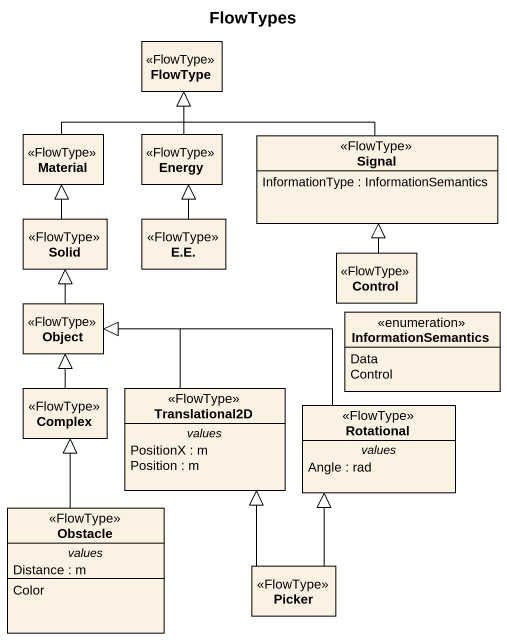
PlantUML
@startuml
title FlowTypes
hide circle
hide empty members
class FlowType <<FlowType>>
class Material <<FlowType>>
class Energy <<FlowType>>
class Signal <<FlowType>> {
  InformationType : InformationSemantics
}
class Solid <<FlowType>>
class "E.E." as E_E <<FlowType>>
class "Control" as Control_ <<FlowType>>
class "Object" as Object_ <<FlowType>>
enum InformationSemantics {
  Data
  Control
}
class Complex <<FlowType>>
class Translational2D <<FlowType>> {
  -- values --
  PositionX : m
  Position : m
}
class Rotational <<FlowType>> {
  -- values --
  Angle : rad
}
class Obstacle <<FlowType>> {
  -- values --
  Distance : m
  --
  Color
}
class Picker <<FlowType>>
Material -up-|> FlowType
Energy -up-|> FlowType
Signal -left-|> FlowType
Solid -up-|> Material
E_E -up-|> Energy
Control_ -up-|> Signal
Object_ -up-|> Solid
Complex -up-|> Object_
Translational2D -up-|> Object_
Rotational -left-|> Object_
Obstacle -up-|> Complex
Picker -up-|> Translational2D
Picker -up-|> Rotational
@enduml
